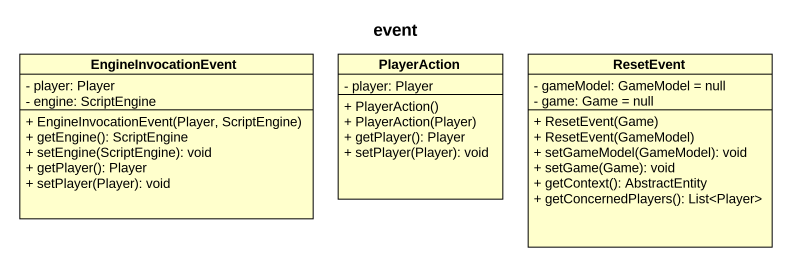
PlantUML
@startuml
title event
hide circle
hide empty members
skinparam classAttributeIconSize 0
class EngineInvocationEvent {
  - player: Player
  - engine: ScriptEngine
  + EngineInvocationEvent(Player, ScriptEngine)
  + getEngine(): ScriptEngine
  + setEngine(ScriptEngine): void
  + getPlayer(): Player
  + setPlayer(Player): void
}
class PlayerAction {
  - player: Player
  + PlayerAction()
  + PlayerAction(Player)
  + getPlayer(): Player
  + setPlayer(Player): void
}
class ResetEvent {
  - gameModel: GameModel = null
  - game: Game = null
  + ResetEvent(Game)
  + ResetEvent(GameModel)
  + setGameModel(GameModel): void
  + setGame(Game): void
  + getContext(): AbstractEntity
  + getConcernedPlayers(): List<Player>
}
@enduml
